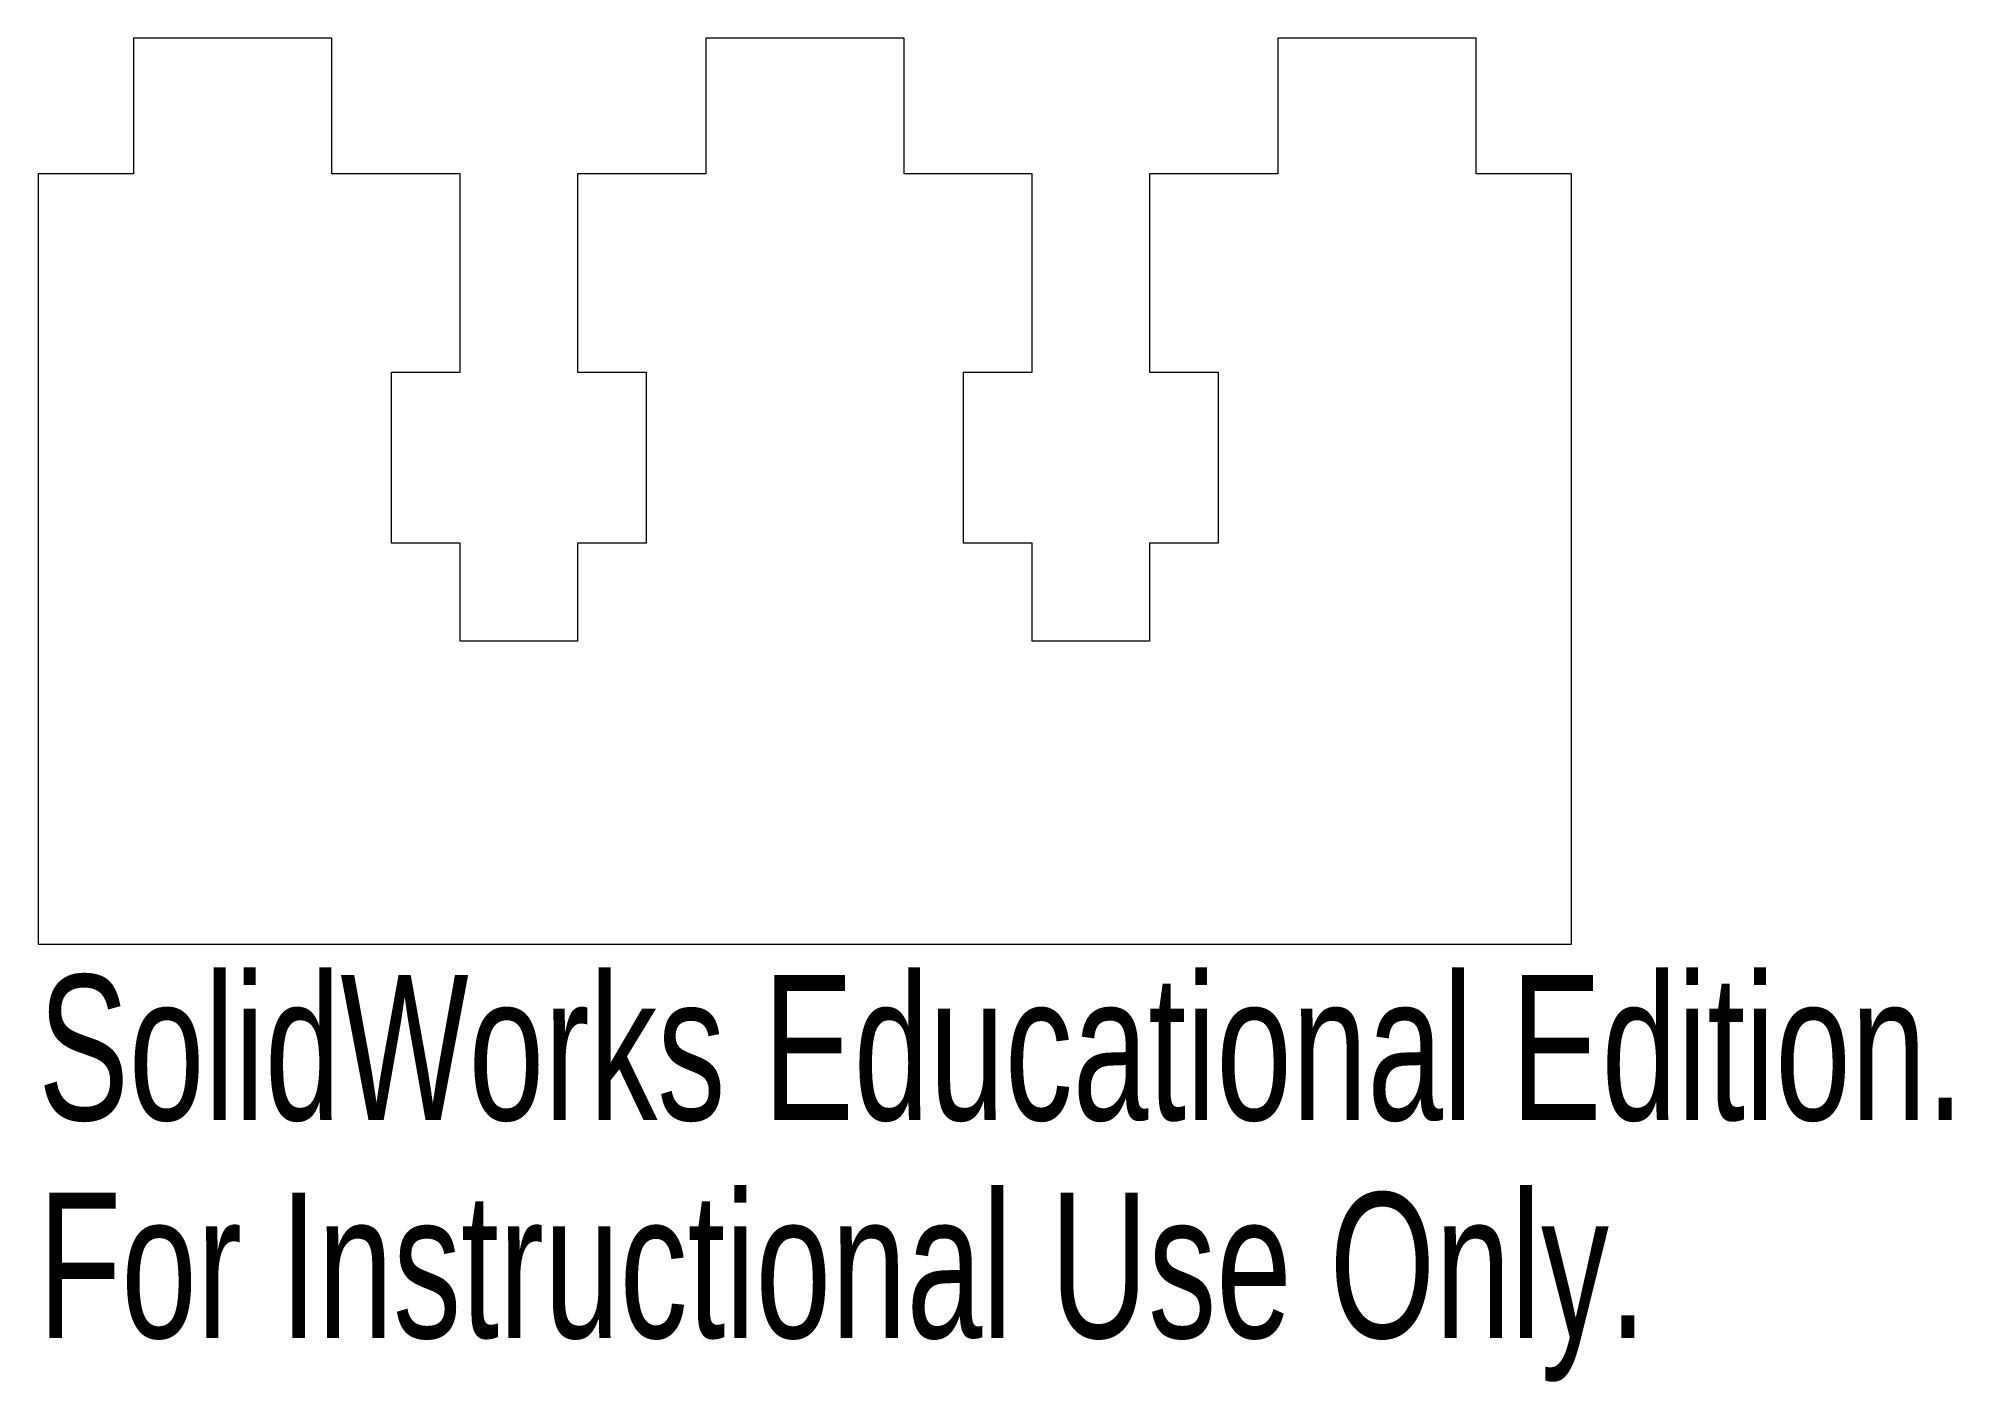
# Model space of a CAD drawing. Header units: inches. Extents: x -1 to 1.5, y -0.58 to 1.18.
import ezdxf

# ---------------------------------------------------------------- set-up
doc = ezdxf.new("R2010")
doc.units = ezdxf.units.IN
doc.header["$MEASUREMENT"] = 0
doc.styles.add('SLDTEXTSTYLE0', font='TXT', dxfattribs={"width": 0.7})

msp = doc.modelspace()

# ---------------------------------------------------------------- linework, layer by layer
at = {"color": 7, "linetype": 'Continuous', "lineweight": 15}
for p, q in [((-0.62, 1.1825), (-0.88, 1.1825)), ((-0.88, 1.1825), (-0.88, 1.005)), ((-0.62, 1.005), (-0.62, 1.1825)), ((0.13, 1.1825), (-0.13, 1.1825)), ((-0.13, 1.1825), (-0.13, 1.005)), ((0.13, 1.005), (0.13, 1.1825)), ((0.88, 1.1825), (0.62, 1.1825)), ((0.62, 1.1825), (0.62, 1.005)), ((0.88, 1.005), (0.88, 1.1825)), ((-1.005, 1.005), (-1.005, -0.005)), ((-0.88, 1.005), (-1.005, 1.005)), ((-0.452, 1.005), (-0.62, 1.005)), ((-0.452, 0.745), (-0.452, 1.005)), ((-0.13, 1.005), (-0.298, 1.005)), ((-0.298, 1.005), (-0.298, 0.745)), ((0.298, 1.005), (0.13, 1.005)), ((0.298, 0.745), (0.298, 1.005)), ((0.62, 1.005), (0.452, 1.005)), ((0.452, 1.005), (0.452, 0.745)), ((1.005, 1.005), (0.88, 1.005)), ((1.005, -0.005), (1.005, 1.005)), ((-0.541875, 0.520625), (-0.541875, 0.745)), ((-0.541875, 0.745), (-0.452, 0.745)), ((-0.298, 0.745), (-0.208125, 0.745)), ((-0.208125, 0.745), (-0.208125, 0.520625)), ((0.208125, 0.520625), (0.208125, 0.745)), ((0.208125, 0.745), (0.298, 0.745)), ((0.452, 0.745), (0.541875, 0.745)), ((0.541875, 0.745), (0.541875, 0.520625)), ((-0.452, 0.520625), (-0.541875, 0.520625)), ((-0.452, 0.3925), (-0.452, 0.520625)), ((-0.208125, 0.520625), (-0.298, 0.520625)), ((-0.298, 0.520625), (-0.298, 0.3925)), ((0.298, 0.520625), (0.208125, 0.520625)), ((0.298, 0.3925), (0.298, 0.520625)), ((0.541875, 0.520625), (0.452, 0.520625)), ((0.452, 0.520625), (0.452, 0.3925)), ((-0.298, 0.3925), (-0.452, 0.3925)), ((0.452, 0.3925), (0.298, 0.3925)), ((-1.005, -0.005), (1.005, -0.005))]:
    msp.add_line(p, q, dxfattribs=at)

# ---------------------------------------------------------------- texts
at = {"color": 7, "linetype": 'Continuous', "char_height": 0.1903, "attachment_point": 1, "style": 'SLDTEXTSTYLE0'}
for s, insert in [('SolidWorks Educational Edition.', (-1.005, -0.04514)), ('For Instructional Use Only.', (-1.005, -0.33059))]:
    msp.add_mtext(s, dxfattribs=dict(at, insert=insert))

doc.saveas('drawing.dxf')
